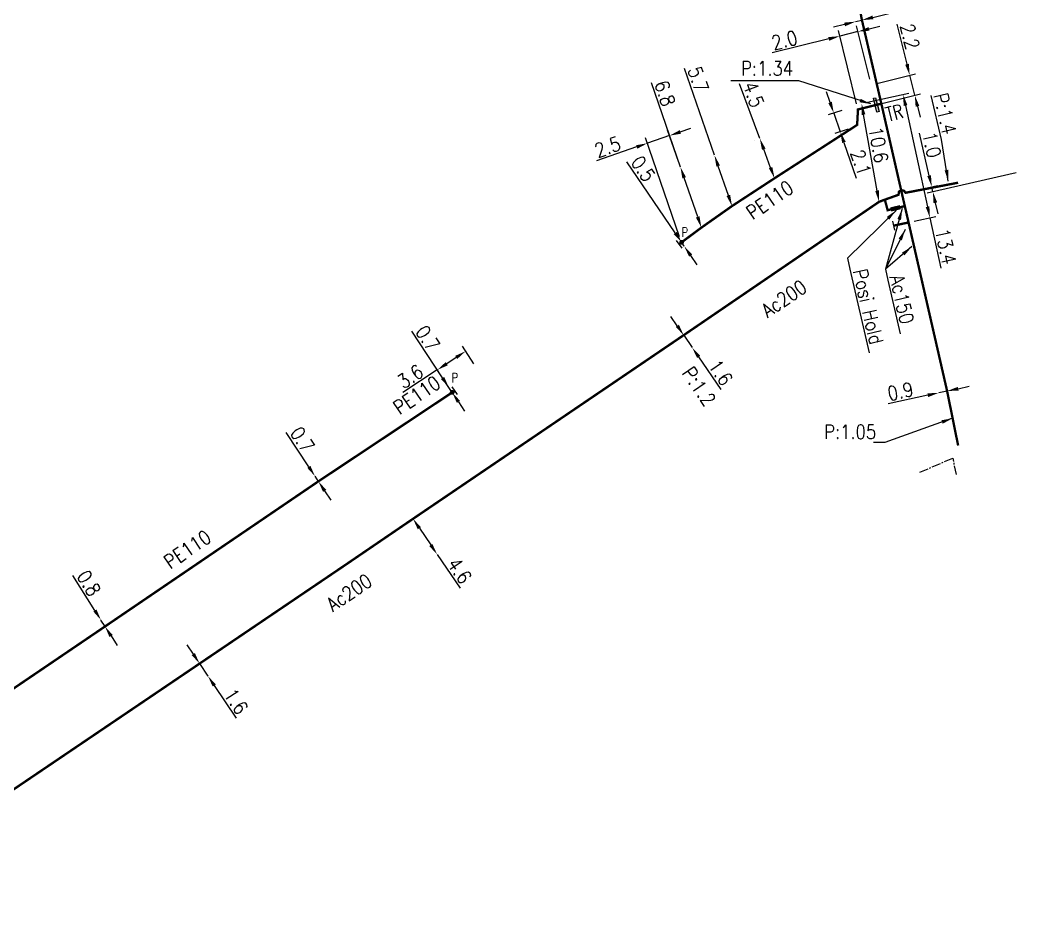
# Model space of a CAD drawing. Header units: millimetres. Extents: x 149999 to 151007, y 125999 to 127005.
# Drawn here: x 150900.4 to 151006.8, y 126668.5 to 126765.1 of the extents above; entities that cross this region are included whole.
import ezdxf
from ezdxf.enums import TextEntityAlignment as Align

# ---------------------------------------------------------------- set-up
doc = ezdxf.new("R2010")
doc.units = ezdxf.units.MM
doc.header["$PDMODE"] = 34
for name, pattern in [('CENTER2', [28.575, 19.05, -3.175, 3.175, -3.175]), ('L_100_AP', [14, 10, -1.5, 1, -1.5]), ('L_100_PE', [14, 10, -1.5, 1, -1.5])]:
    doc.linetypes.add(name, pattern=pattern)
doc.layers.get('0').update_dxf_attribs({"linetype": 'CONTINUOUS'})
doc.layers.get('DEFPOINTS').update_dxf_attribs({"linetype": 'CONTINUOUS'})
for name, color, linetype in [('L_140', 3, 'CONTINUOUS'), ('L_300', 7, 'CONTINUOUS'), ('L_340', 7, 'CONTINUOUS')]:
    doc.layers.add(name, color=color, linetype=linetype)
doc.styles.add('G_ROMANS', font='ROMANS.SHX', dxfattribs={"width": 0.75})
doc.styles.get("Standard").update_dxf_attribs({"font": 'romans.shx', "width": 0.85})
doc.dimstyles.get("Standard").update_dxf_attribs({"dimtxt": 1.5, "dimasz": 1.2, "dimexe": 0.625, "dimexo": 0.625, "dimgap": 0.25, "dimtad": 1, "dimdec": 1, "dimzin": 0, "dimdsep": 46, "dimtxsty": 'Standard', "dimcen": -0.5, "dimadec": 0, "dimazin": 0, "dimtfac": 1, "dimtdec": 1, "dimtmove": 0, "dimatfit": 3, "dimfxl": 0, "dimtolj": 1, "dimtzin": 0, "dimarcsym": 0})

# ---------------------------------------------------------------- blocks, each defined once
blk = doc.blocks.new('L_340_07')
at = {"color": 0, "linetype": 'Continuous', "const_width": 0.25, "flags": 128}
blk.add_lwpolyline([(0, 0), (0.35, 0)], dxfattribs=at)
at = {"color": 0, "linetype": 'Continuous', "flags": 128}
blk.add_lwpolyline([(0.35, -0.5), (0.35, 0.5)], dxfattribs=at)
at = {"color": 0, "linetype": 'Continuous', "width": 0.75, "flags": 3}
for tag, p in [('DEF_LEG', (0.72, -3.47)), ('DEF_COUP', (0.72, -5.97)), ('DEF_TYPE', (0.72, -8.47))]:
    blk.add_attdef(tag, text='', height=1.2, dxfattribs=at).set_placement(p, align=Align.MIDDLE)
blk = doc.blocks.new('L_340_19')
at = {"linetype": 'Continuous'}
blk.add_hatch(color=0, dxfattribs=at).paths.add_polyline_path([(0.12, 0.75), (-0.12, 0.75), (-0.12, -0.75), (0.12, -0.75)])
at = {"color": 0, "linetype": 'Continuous'}
blk.add_lwpolyline([(-0.12, 0.75), (0.12, 0.75), (0.12, -0.75), (-0.12, -0.75)], close=True, dxfattribs=at)
at = {"color": 0, "linetype": 'Continuous', "width": 0.75}
for tag, height, flags, p in [('TR', 1, 8, (0, 1.98)), ('DEF_LEG', 1.2, 3, (0, -5)), ('DEF_COUP', 1.2, 3, (0, -7.5)), ('DEF_TYPE', 1.2, 3, (0, -10))]:
    blk.add_attdef(tag, text='', height=height, dxfattribs=dict(at, flags=flags)).set_placement(p, align=Align.MIDDLE)
blk = doc.blocks.new('L_340_02')
at = {"color": 0, "linetype": 'Continuous'}
blk.add_solid([(-0.75, 0.5), (0.75, 0.5), (-0.75, 0), (0.75, 0)], dxfattribs=at)
at = {"color": 0, "linetype": 'Continuous', "width": 0.75, "flags": 3}
for tag, p in [('DEF_LEG', (0, -4.5)), ('DEF_COUP', (0, -7)), ('DEF_TYPE', (0, -9.5))]:
    blk.add_attdef(tag, text='', height=1.2, dxfattribs=at).set_placement(p, align=Align.MIDDLE)
blk = doc.blocks.new('*D372')
at = {"layer": 'DEFPOINTS', "color": 0, "linetype": 'Continuous', "transparency": 16777216}
for p in [(150978.95, 126752.47), (150980.51, 126748.25), (150980.51, 126748.25)]:
    blk.add_point(p, dxfattribs=at)
at = {"layer": 'L_140', "color": 0, "linetype": 'Continuous', "lineweight": -2, "transparency": 16777216}
for p, q in [((150978.95, 126752.47), (150976.8, 126758.28)), ((150978.37, 126752.25), (150978.37, 126752.25)), ((150980.1, 126749.37), (150979.37, 126751.34)), ((150979.93, 126748.03), (150979.93, 126748.03))]:
    blk.add_line(p, q, dxfattribs=at)
at = {"layer": 'L_140', "color": 0, "linetype": 'Continuous', "transparency": 16777216}
for points in [[(150979.56, 126751.41), (150979.18, 126751.27), (150978.95, 126752.47)], [(150980.28, 126749.44), (150979.91, 126749.31), (150980.51, 126748.25)]]:
    blk.add_solid(points, dxfattribs=at)
at = {"layer": 'L_140', "color": 0, "linetype": 'Continuous', "transparency": 16777216, "insert": (150978.29, 126757.14), "char_height": 1.5, "attachment_point": 5, "rotation": 290.2918}
blk.add_mtext('\\A1;4.5', dxfattribs=at)
blk = doc.blocks.new('*D373')
at = {"layer": 'DEFPOINTS', "color": 0, "linetype": 'Continuous', "transparency": 16777216}
for p in [(150974.14, 126750.69), (150976, 126745.3), (150976, 126745.3)]:
    blk.add_point(p, dxfattribs=at)
at = {"layer": 'L_140', "color": 0, "linetype": 'Continuous', "lineweight": -2, "transparency": 16777216}
for p, q in [((150974.14, 126750.69), (150970.96, 126759.91)), ((150975.61, 126746.43), (150974.53, 126749.55))]:
    blk.add_line(p, q, dxfattribs=at)
at = {"layer": 'L_140', "color": 0, "linetype": 'Continuous', "transparency": 16777216}
for points in [[(150974.72, 126749.62), (150974.34, 126749.49), (150974.14, 126750.69)], [(150975.8, 126746.5), (150975.42, 126746.37), (150976, 126745.3)]]:
    blk.add_solid(points, dxfattribs=at)
at = {"layer": 'L_140', "color": 0, "linetype": 'Continuous', "transparency": 16777216, "insert": (150972.42, 126758.74), "char_height": 1.5, "attachment_point": 5, "rotation": 289.052}
blk.add_mtext('\\A1;5.7', dxfattribs=at)
blk = doc.blocks.new('*D374')
at = {"layer": 'DEFPOINTS', "color": 0, "linetype": 'Continuous', "transparency": 16777216}
for p in [(150970.53, 126749.44), (150972.75, 126743.01), (150972.75, 126743.01)]:
    blk.add_point(p, dxfattribs=at)
at = {"layer": 'L_140', "color": 0, "linetype": 'Continuous', "lineweight": -2, "transparency": 16777216}
for p, q in [((150970.53, 126749.44), (150967.44, 126758.4)), ((150972.36, 126744.15), (150970.92, 126748.31))]:
    blk.add_line(p, q, dxfattribs=at)
at = {"layer": 'L_140', "color": 0, "linetype": 'Continuous', "transparency": 16777216}
for points in [[(150971.11, 126748.37), (150970.73, 126748.24), (150970.53, 126749.44)], [(150972.55, 126744.21), (150972.17, 126744.08), (150972.75, 126743.01)]]:
    blk.add_solid(points, dxfattribs=at)
at = {"layer": 'L_140', "color": 0, "linetype": 'Continuous', "transparency": 16777216, "insert": (150968.89, 126757.26), "char_height": 1.5, "attachment_point": 5, "rotation": 289.052}
blk.add_mtext('\\A1;6.8', dxfattribs=at)
blk = doc.blocks.new('*D375')
at = {"layer": 'DEFPOINTS', "color": 0, "linetype": 'Continuous', "transparency": 16777216}
for p in [(150967.02, 126751.97), (150970.53, 126749.44), (150970.65, 126741.45)]:
    blk.add_point(p, dxfattribs=at)
at = {"layer": 'L_300', "color": 0, "linetype": 'Continuous', "lineweight": -2, "transparency": 16777216}
for p, q in [((150970.33, 126750.03), (150969.17, 126753.37)), ((150970.51, 126753.17), (150971.64, 126753.57)), ((150970.44, 126742.04), (150966.81, 126752.56)), ((150969.38, 126752.78), (150967.02, 126751.97)), ((150965.88, 126751.58), (150961.63, 126750.11))]:
    blk.add_line(p, q, dxfattribs=at)
at = {"layer": 'L_300', "color": 0, "linetype": 'Continuous', "transparency": 16777216}
for points in [[(150970.45, 126753.36), (150970.58, 126752.98), (150969.38, 126752.78)], [(150965.82, 126751.76), (150965.95, 126751.39), (150967.02, 126751.97)]]:
    blk.add_solid(points, dxfattribs=at)
at = {"layer": 'L_300', "color": 0, "linetype": 'Continuous', "transparency": 16777216, "insert": (150962.8, 126751.57), "char_height": 1.5, "attachment_point": 5, "rotation": 19.052}
blk.add_mtext('\\A1;2.5', dxfattribs=at)
blk = doc.blocks.new('*D376')
at = {"layer": 'DEFPOINTS', "color": 0, "linetype": 'Continuous', "transparency": 16777216}
for p in [(150970.65, 126741.45), (150970.65, 126741.45), (150970.93, 126741.04)]:
    blk.add_point(p, dxfattribs=at)
at = {"layer": 'L_300', "color": 0, "linetype": 'Continuous', "lineweight": -2, "transparency": 16777216}
for p, q in [((150969.98, 126742.45), (150964.85, 126750)), ((150970.93, 126741.04), (150970.65, 126741.45)), ((150971.6, 126740.05), (150972.27, 126739.05))]:
    blk.add_line(p, q, dxfattribs=at)
at = {"layer": 'L_300', "color": 0, "linetype": 'Continuous', "transparency": 16777216}
for points in [[(150970.14, 126742.56), (150969.81, 126742.33), (150970.65, 126741.45)], [(150971.77, 126740.16), (150971.44, 126739.93), (150970.93, 126741.04)]]:
    blk.add_solid(points, dxfattribs=at)
at = {"layer": 'L_300', "color": 0, "linetype": 'Continuous', "transparency": 16777216, "insert": (150966.57, 126749.25), "char_height": 1.5, "attachment_point": 5, "rotation": 304.1297}
blk.add_mtext('\\A1;0.5', dxfattribs=at)
blk = doc.blocks.new('*D377')
at = {"layer": 'DEFPOINTS', "color": 0, "linetype": 'Continuous', "transparency": 16777216}
for p in [(150990.78, 126758.18), (150995.4, 126757.06), (150991.31, 126756.04)]:
    blk.add_point(p, dxfattribs=at)
at = {"layer": 'L_340', "color": 0, "linetype": 'Continuous', "lineweight": -2, "transparency": 16777216}
for p, q in [((150994.58, 126760.36), (150993.52, 126764.6)), ((150991.38, 126758.33), (150995.47, 126759.34)), ((150995.4, 126757.06), (150994.86, 126759.19)), ((150991.91, 126756.19), (150996, 126757.21)), ((150995.68, 126755.89), (150995.97, 126754.73))]:
    blk.add_line(p, q, dxfattribs=at)
at = {"layer": 'L_340', "color": 0, "linetype": 'Continuous', "transparency": 16777216}
for points in [[(150994.77, 126760.41), (150994.38, 126760.31), (150994.86, 126759.19)], [(150995.88, 126755.94), (150995.49, 126755.85), (150995.4, 126757.06)]]:
    blk.add_solid(points, dxfattribs=at)
at = {"layer": 'L_340', "color": 0, "linetype": 'Continuous', "transparency": 16777216, "insert": (150994.87, 126763.3), "char_height": 1.5, "attachment_point": 5, "rotation": 283.9594}
blk.add_mtext('\\A1;2.2', dxfattribs=at)
blk = doc.blocks.new('*D378')
at = {"layer": 'DEFPOINTS', "color": 0, "linetype": 'Continuous', "transparency": 16777216}
for p in [(150987.44, 126763.34), (150990.78, 126758.18), (150989.37, 126755.56)]:
    blk.add_point(p, dxfattribs=at)
at = {"layer": 'L_140', "color": 0, "linetype": 'Continuous', "lineweight": -2, "transparency": 16777216}
for p, q in [((150989.22, 126756.17), (150987.29, 126763.94)), ((150989.37, 126763.82), (150987.44, 126763.34)), ((150990.63, 126758.78), (150989.22, 126764.43)), ((150990.54, 126764.11), (150991.7, 126764.4)), ((150986.27, 126763.05), (150980.27, 126761.56))]:
    blk.add_line(p, q, dxfattribs=at)
at = {"layer": 'L_140', "color": 0, "linetype": 'Continuous', "transparency": 16777216}
for points in [[(150990.49, 126764.3), (150990.59, 126763.92), (150989.37, 126763.82)], [(150986.22, 126763.24), (150986.32, 126762.85), (150987.44, 126763.34)]]:
    blk.add_solid(points, dxfattribs=at)
at = {"layer": 'L_140', "color": 0, "linetype": 'Continuous', "transparency": 16777216, "insert": (150981.57, 126762.91), "char_height": 1.5, "attachment_point": 5, "rotation": 13.9594}
blk.add_mtext('\\A1;2.0', dxfattribs=at)
blk = doc.blocks.new('*D379')
at = {"layer": 'DEFPOINTS', "color": 0, "linetype": 'Continuous', "transparency": 16777216}
for p in [(150988.23, 126755.67), (150987.49, 126753.19), (150988.92, 126753.68)]:
    blk.add_point(p, dxfattribs=at)
at = {"layer": 'L_140', "color": 0, "linetype": 'Continuous', "lineweight": -2, "transparency": 16777216}
for p, q in [((150986.41, 126756.31), (150986.02, 126757.44)), ((150987.64, 126755.46), (150986.21, 126754.97)), ((150986.8, 126755.17), (150987.49, 126753.19)), ((150988.33, 126753.48), (150986.9, 126752.99)), ((150987.88, 126752.06), (150989.19, 126748.27))]:
    blk.add_line(p, q, dxfattribs=at)
at = {"layer": 'L_140', "color": 0, "linetype": 'Continuous', "transparency": 16777216}
for points in [[(150986.6, 126756.37), (150986.22, 126756.24), (150986.8, 126755.17)], [(150988.07, 126752.12), (150987.69, 126751.99), (150987.49, 126753.19)]]:
    blk.add_solid(points, dxfattribs=at)
at = {"layer": 'L_140', "color": 0, "linetype": 'Continuous', "transparency": 16777216, "insert": (150989.67, 126749.92), "char_height": 1.5, "attachment_point": 5, "rotation": 289.0223}
blk.add_mtext('\\A1;2.1', dxfattribs=at)
blk = doc.blocks.new('*D186')
at = {"layer": 'DEFPOINTS', "color": 0, "linetype": 'Continuous', "transparency": 16777216}
for p in [(150989.11, 126764.88), (150989.11, 126764.88), (150989.79, 126765.04)]:
    blk.add_point(p, dxfattribs=at)
at = {"layer": 'L_140', "color": 0, "linetype": 'Continuous', "lineweight": -2, "transparency": 16777216}
for p, q in [((150990.96, 126765.33), (150995.2, 126766.39)), ((150989.11, 126764.88), (150989.79, 126765.04)), ((150987.95, 126764.59), (150986.78, 126764.3))]:
    blk.add_line(p, q, dxfattribs=at)
at = {"layer": 'L_140', "color": 0, "linetype": 'Continuous', "transparency": 16777216}
for points in [[(150987.9, 126764.78), (150988, 126764.39), (150989.11, 126764.88)], [(150990.91, 126765.53), (150991, 126765.14), (150989.79, 126765.04)]]:
    blk.add_solid(points, dxfattribs=at)
at = {"layer": 'L_140', "color": 0, "linetype": 'Continuous', "transparency": 16777216, "insert": (150993.42, 126766.98), "char_height": 1.5, "attachment_point": 5, "rotation": 13.9594}
blk.add_mtext('\\A1;0.7', dxfattribs=at)
blk = doc.blocks.new('*D187')
at = {"layer": 'DEFPOINTS', "color": 0, "linetype": 'Continuous', "transparency": 16777216}
for p in [(150970.87, 126731.59), (150971.77, 126730.27), (150971.77, 126730.27)]:
    blk.add_point(p, dxfattribs=at)
at = {"layer": 'L_140', "color": 0, "linetype": 'Continuous', "lineweight": -2, "transparency": 16777216}
for p, q in [((150970.19, 126732.59), (150969.51, 126733.58)), ((150970.87, 126731.59), (150971.77, 126730.27)), ((150972.45, 126729.28), (150974.82, 126725.83))]:
    blk.add_line(p, q, dxfattribs=at)
at = {"layer": 'L_140', "color": 0, "linetype": 'Continuous', "transparency": 16777216}
for points in [[(150970.36, 126732.7), (150970.03, 126732.47), (150970.87, 126731.59)], [(150972.62, 126729.4), (150972.29, 126729.17), (150971.77, 126730.27)]]:
    blk.add_solid(points, dxfattribs=at)
at = {"layer": 'L_140', "color": 0, "linetype": 'Continuous', "transparency": 16777216, "insert": (150974.8, 126727.62), "char_height": 1.5, "attachment_point": 5, "rotation": 304.3796}
blk.add_mtext('\\A1;1.6', dxfattribs=at)
blk = doc.blocks.new('*D188')
at = {"layer": 'DEFPOINTS', "color": 0, "linetype": 'Continuous', "transparency": 16777216}
for p in [(150942.14, 126712.09), (150944.7, 126708.32), (150944.7, 126708.32)]:
    blk.add_point(p, dxfattribs=at)
at = {"layer": 'L_140', "color": 0, "linetype": 'Continuous', "lineweight": -2, "transparency": 16777216}
for p, q in [((150942.82, 126711.1), (150944.03, 126709.32)), ((150944.7, 126708.32), (150947.16, 126704.71))]:
    blk.add_line(p, q, dxfattribs=at)
at = {"layer": 'L_140', "color": 0, "linetype": 'Continuous', "transparency": 16777216}
for points in [[(150942.98, 126711.21), (150942.65, 126710.98), (150942.14, 126712.09)], [(150944.19, 126709.43), (150943.86, 126709.2), (150944.7, 126708.32)]]:
    blk.add_solid(points, dxfattribs=at)
at = {"layer": 'L_140', "color": 0, "linetype": 'Continuous', "transparency": 16777216, "insert": (150947.09, 126706.58), "char_height": 1.5, "attachment_point": 5, "rotation": 304.1945}
blk.add_mtext('\\A1;4.6', dxfattribs=at)
blk = doc.blocks.new('*D189')
at = {"layer": 'DEFPOINTS', "color": 0, "linetype": 'Continuous', "transparency": 16777216}
for p in [(150989.76, 126756.19), (150994.16, 126757.15), (150994.74, 126743.56)]:
    blk.add_point(p, dxfattribs=at)
at = {"layer": 'L_140', "color": 0, "linetype": 'Continuous', "lineweight": -2, "transparency": 16777216}
for p, q in [((150990.37, 126756.32), (150994.77, 126757.28)), ((150994.41, 126755.98), (150996.75, 126745.23)), ((150995.35, 126743.69), (150997.62, 126744.19)), ((150997.01, 126744.05), (150998.17, 126738.72))]:
    blk.add_line(p, q, dxfattribs=at)
at = {"layer": 'L_140', "color": 0, "linetype": 'Continuous', "transparency": 16777216}
for points in [[(150994.61, 126756.02), (150994.22, 126755.93), (150994.16, 126757.15)], [(150996.95, 126745.27), (150996.56, 126745.18), (150997.01, 126744.05)]]:
    blk.add_solid(points, dxfattribs=at)
at = {"layer": 'L_140', "color": 0, "linetype": 'Continuous', "transparency": 16777216, "insert": (150998.69, 126741.01), "char_height": 1.5, "attachment_point": 5, "rotation": 282.2698}
blk.add_mtext('\\A1;13.4', dxfattribs=at)
blk = doc.blocks.new('*D190')
at = {"layer": 'DEFPOINTS', "color": 0, "linetype": 'Continuous', "transparency": 16777216}
for p in [(150947.72, 126729.88), (150948.95, 126728.04), (150946.3, 126725.51)]:
    blk.add_point(p, dxfattribs=at)
at = {"layer": 'L_300', "color": 0, "linetype": 'Continuous', "lineweight": -2, "transparency": 16777216}
for p, q in [((150948.6, 126728.56), (150947.38, 126730.41)), ((150946.72, 126729.22), (150945.72, 126728.56)), ((150944.72, 126727.9), (150941.07, 126725.49)), ((150945.96, 126726.03), (150944.38, 126728.42))]:
    blk.add_line(p, q, dxfattribs=at)
at = {"layer": 'L_300', "color": 0, "linetype": 'Continuous', "transparency": 16777216}
for points in [[(150946.61, 126729.39), (150946.83, 126729.06), (150947.72, 126729.88)], [(150945.61, 126728.73), (150945.83, 126728.39), (150944.72, 126727.9)]]:
    blk.add_solid(points, dxfattribs=at)
at = {"layer": 'L_300', "color": 0, "linetype": 'Continuous', "transparency": 16777216, "insert": (150941.85, 126727.2), "char_height": 1.5, "attachment_point": 5, "rotation": 33.4655}
blk.add_mtext('\\A1;3.6', dxfattribs=at)
blk = doc.blocks.new('*D191')
at = {"layer": 'DEFPOINTS', "color": 0, "linetype": 'Continuous', "transparency": 16777216}
for p in [(150945.94, 126726.05), (150945.94, 126726.05), (150946.3, 126725.51)]:
    blk.add_point(p, dxfattribs=at)
at = {"layer": 'L_300', "color": 0, "linetype": 'Continuous', "lineweight": -2, "transparency": 16777216}
for p, q in [((150945.28, 126727.05), (150942, 126732.02)), ((150946.3, 126725.51), (150945.94, 126726.05)), ((150946.96, 126724.51), (150947.62, 126723.51))]:
    blk.add_line(p, q, dxfattribs=at)
at = {"layer": 'L_300', "color": 0, "linetype": 'Continuous', "transparency": 16777216}
for points in [[(150945.45, 126727.16), (150945.11, 126726.94), (150945.94, 126726.05)], [(150947.13, 126724.62), (150946.8, 126724.4), (150946.3, 126725.51)]]:
    blk.add_solid(points, dxfattribs=at)
at = {"layer": 'L_300', "color": 0, "linetype": 'Continuous', "transparency": 16777216, "insert": (150943.7, 126731.25), "char_height": 1.5, "attachment_point": 5, "rotation": 303.4655}
blk.add_mtext('\\A1;0.7', dxfattribs=at)
blk = doc.blocks.new('*D192')
at = {"layer": 'DEFPOINTS', "color": 0, "linetype": 'Continuous', "transparency": 16777216}
for p in [(150931.74, 126716.61), (150931.74, 126716.61), (150932.1, 126716.07)]:
    blk.add_point(p, dxfattribs=at)
at = {"layer": 'L_140', "color": 0, "linetype": 'Continuous', "lineweight": -2, "transparency": 16777216}
for p, q in [((150931.09, 126717.61), (150928.69, 126721.27)), ((150932.1, 126716.07), (150931.74, 126716.61)), ((150932.76, 126715.06), (150933.42, 126714.06))]:
    blk.add_line(p, q, dxfattribs=at)
at = {"layer": 'L_140', "color": 0, "linetype": 'Continuous', "transparency": 16777216}
for points in [[(150931.25, 126717.72), (150930.92, 126717.5), (150931.74, 126716.61)], [(150932.93, 126715.17), (150932.59, 126714.95), (150932.1, 126716.07)]]:
    blk.add_solid(points, dxfattribs=at)
at = {"layer": 'L_140', "color": 0, "linetype": 'Continuous', "transparency": 16777216, "insert": (150930.39, 126720.49), "char_height": 1.5, "attachment_point": 5, "rotation": 303.2892}
blk.add_mtext('\\A1;0.7', dxfattribs=at)
blk = doc.blocks.new('*D193')
at = {"layer": 'DEFPOINTS', "color": 0, "linetype": 'Continuous', "transparency": 16777216}
for p in [(150997.95, 126725.47), (150997.95, 126725.47), (150998.83, 126725.66)]:
    blk.add_point(p, dxfattribs=at)
at = {"layer": 'L_140', "color": 0, "linetype": 'Continuous', "lineweight": -2, "transparency": 16777216}
for p, q in [((150998.83, 126725.66), (150997.95, 126725.47)), ((151000.01, 126725.91), (151001.18, 126726.16)), ((150996.78, 126725.22), (150992.56, 126724.31))]:
    blk.add_line(p, q, dxfattribs=at)
at = {"layer": 'L_140', "color": 0, "linetype": 'Continuous', "transparency": 16777216}
for points in [[(150996.74, 126725.41), (150996.82, 126725.02), (150997.95, 126725.47)], [(150999.96, 126726.1), (151000.05, 126725.71), (150998.83, 126725.66)]]:
    blk.add_solid(points, dxfattribs=at)
at = {"layer": 'L_140', "color": 0, "linetype": 'Continuous', "transparency": 16777216, "insert": (150993.88, 126725.62), "char_height": 1.5, "attachment_point": 5, "rotation": 12.1179}
blk.add_mtext('\\A1;0.9', dxfattribs=at)
blk = doc.blocks.new('*D194')
at = {"layer": 'DEFPOINTS', "color": 0, "linetype": 'Continuous', "transparency": 16777216}
for p in [(150919.49, 126696.72), (150920.38, 126695.39), (150920.38, 126695.39)]:
    blk.add_point(p, dxfattribs=at)
at = {"layer": 'L_140', "color": 0, "linetype": 'Continuous', "lineweight": -2, "transparency": 16777216}
for p, q in [((150918.83, 126697.72), (150918.16, 126698.72)), ((150919.49, 126696.72), (150920.38, 126695.39)), ((150921.05, 126694.4), (150923.37, 126690.91))]:
    blk.add_line(p, q, dxfattribs=at)
at = {"layer": 'L_140', "color": 0, "linetype": 'Continuous', "transparency": 16777216}
for points in [[(150918.99, 126697.83), (150918.66, 126697.61), (150919.49, 126696.72)], [(150921.21, 126694.51), (150920.88, 126694.28), (150920.38, 126695.39)]]:
    blk.add_solid(points, dxfattribs=at)
at = {"layer": 'L_140', "color": 0, "linetype": 'Continuous', "transparency": 16777216, "insert": (150923.37, 126692.71), "char_height": 1.5, "attachment_point": 5, "rotation": 303.7088}
blk.add_mtext('\\A1;1.6', dxfattribs=at)
blk = doc.blocks.new('*D275')
at = {"layer": 'DEFPOINTS', "color": 0, "linetype": 'Continuous', "transparency": 16777216}
for p in [(150989.76, 126756.19), (150989.76, 126756.19), (150991.61, 126745.75)]:
    blk.add_point(p, dxfattribs=at)
at = {"layer": 'L_140', "color": 0, "linetype": 'Continuous', "lineweight": -2, "transparency": 16777216}
blk.add_line((150991.4, 126746.93), (150989.96, 126755.01), dxfattribs=at)
at = {"layer": 'L_140', "color": 0, "linetype": 'Continuous', "transparency": 16777216}
for points in [[(150990.16, 126755.04), (150989.77, 126754.97), (150989.76, 126756.19)], [(150991.59, 126746.97), (150991.2, 126746.9), (150991.61, 126745.75)]]:
    blk.add_solid(points, dxfattribs=at)
at = {"layer": 'L_140', "color": 0, "linetype": 'Continuous', "transparency": 16777216, "insert": (150991.55, 126751.81), "char_height": 1.5, "attachment_point": 5, "rotation": 280.0522}
blk.add_mtext('\\A1;10.6', dxfattribs=at)
blk = doc.blocks.new('*D276')
at = {"layer": 'DEFPOINTS', "color": 0, "linetype": 'Continuous', "transparency": 16777216}
for p in [(151006.78, 126748.97), (150994.03, 126746.63), (150997.32, 126746.81)]:
    blk.add_point(p, dxfattribs=at)
at = {"layer": 'L_140', "color": 0, "linetype": 'Continuous', "lineweight": -2, "transparency": 16777216}
for p, q in [((150996.93, 126748.52), (150995.9, 126753.04)), ((151006.17, 126748.83), (150996.71, 126746.68)), ((150994.64, 126746.77), (150997.81, 126747.49)), ((150997.32, 126746.81), (150997.2, 126747.35)), ((150997.58, 126745.64), (150997.85, 126744.47))]:
    blk.add_line(p, q, dxfattribs=at)
at = {"layer": 'L_140', "color": 0, "linetype": 'Continuous', "transparency": 16777216}
for points in [[(150997.12, 126748.57), (150996.73, 126748.48), (150997.2, 126747.35)], [(150997.78, 126745.69), (150997.39, 126745.6), (150997.32, 126746.81)]]:
    blk.add_solid(points, dxfattribs=at)
at = {"layer": 'L_140', "color": 0, "linetype": 'Continuous', "transparency": 16777216, "insert": (150997.21, 126751.81), "char_height": 1.5, "attachment_point": 5, "rotation": 282.8204}
blk.add_mtext('\\A1;1.0', dxfattribs=at)
blk = doc.blocks.new('*D296')
at = {"layer": 'DEFPOINTS', "color": 0, "linetype": 'Continuous', "transparency": 16777216}
for p in [(150909.02, 126701.34), (150909.02, 126701.34), (150909.45, 126700.66)]:
    blk.add_point(p, dxfattribs=at)
at = {"layer": 'L_140', "color": 0, "linetype": 'Continuous', "lineweight": -2, "transparency": 16777216}
for p, q in [((150908.38, 126702.36), (150906.05, 126706.06)), ((150909.45, 126700.66), (150909.02, 126701.34)), ((150910.09, 126699.65), (150910.73, 126698.63))]:
    blk.add_line(p, q, dxfattribs=at)
at = {"layer": 'L_140', "color": 0, "linetype": 'Continuous', "transparency": 16777216}
for points in [[(150908.55, 126702.46), (150908.21, 126702.25), (150909.02, 126701.34)], [(150910.26, 126699.76), (150909.92, 126699.54), (150909.45, 126700.66)]]:
    blk.add_solid(points, dxfattribs=at)
at = {"layer": 'L_140', "color": 0, "linetype": 'Continuous', "transparency": 16777216, "insert": (150907.74, 126705.25), "char_height": 1.5, "attachment_point": 5, "rotation": 302.1767}
blk.add_mtext('\\A1;0.8', dxfattribs=at)
blk = doc.blocks.new('L_300_12')
at = {"color": 0, "linetype": 'Continuous', "const_width": 0.248, "flags": 128}
blk.add_lwpolyline([(-0.13, 0, 1), (0.13, 0, 1)], format="xyb", close=True, dxfattribs=at)
at = {"linetype": 'Continuous', "style": 'G_ROMANS', "width": 0.75}
blk.add_attdef('P', text='', height=1, dxfattribs=at).set_placement((0, 1.33), align=Align.MIDDLE_CENTER)
at = {"color": 0, "linetype": 'Continuous', "width": 0.75, "flags": 3}
for tag, p in [('DEF_LEG', (0, -5)), ('DEF_COUP', (0, -7.5)), ('DEF_TYPE', (0, -10))]:
    blk.add_attdef(tag, text='', height=1.2, dxfattribs=at).set_placement(p, align=Align.MIDDLE)

msp = doc.modelspace()

# ---------------------------------------------------------------- linework, layer by layer
at = {"layer": 'L_140', "linetype": 'L_100_AP', "const_width": 0.25}
for points in [[(150986.71, 126779.5), (150986.88, 126778.77), (150988.94, 126769.47), (150989.79, 126765.04), (150991.85, 126756.17), (150994.34, 126745.29), (150994.74, 126743.56), (150998.83, 126725.66), (151000, 126719.87)], [(150894.71, 126679.95), (150919.49, 126696.72), (150919.49, 126696.72), (150934.91, 126707.16), (150942.14, 126712.09), (150970.87, 126731.59), (150991.61, 126745.75), (150992.22, 126745.98), (150993.68, 126746.5), (150993.71, 126746.79), (150993.78, 126746.88), (150994.12, 126746.97), (150994.26, 126746.91), (150994.42, 126746.71), (151000, 126747.78)]]:
    msp.add_lwpolyline(points, dxfattribs=at)
at = {"layer": 'L_140', "linetype": 'L_100_PE', "flags": 128}
msp.add_lwpolyline([(150970.65, 126741.45, 0.25, 0.25, 0), (150972.75, 126743.01, 0.25, 0.25, 0), (150976, 126745.3, 0.25, 0.25, 0), (150980.51, 126748.25, 0.25, 0.25, 0), (150988.92, 126753.68, 0.25, 0.25, 0), (150989.28, 126753.92, 0.25, 0.25, 0), (150989.37, 126755.56, 0.25, 0.25, 0), (150991.31, 126756.04, 0, 0, 0)], format="xyseb", dxfattribs=at)
at = {"layer": 'L_140', "linetype": 'L_100_AP', "flags": 128}
for points in [[(150991.31, 126756.04, 0.25, 0.25, 0), (150991.85, 126756.17, 0, 0, 0)], [(150992.22, 126745.98, 0.25, 0.25, 0), (150992.52, 126744.86, 0.25, 0.25, 0), (150994.34, 126745.29, 0, 0, 0)]]:
    msp.add_lwpolyline(points, format="xyseb", dxfattribs=at)
at = {"layer": 'L_140', "linetype": 'L_100_AP', "const_width": 0.25, "flags": 128}
msp.add_lwpolyline([(150994.74, 126743.56), (150993.49, 126743.29)], dxfattribs=at)
at = {"layer": 'L_140', "linetype": 'L_100_PE'}
msp.add_lwpolyline([(150862.78, 126668.67, 0.25, 0.25, 0), (150866.01, 126671.1, 0.25, 0.25, 0), (150867.95, 126671.99, 0.25, 0.25, 0), (150871.48, 126674.45, 0.25, 0.25, 0), (150884.41, 126683.76, 0.25, 0.25, 0), (150896.38, 126691.79, 0.25, 0.25, 0), (150909.45, 126700.66, 0.25, 0.25, 0), (150932.1, 126716.07, 0.25, 0.25, 0), (150932.1, 126716.07, 0.25, 0.25, 0), (150946.3, 126725.51, 0, 0, 0)], format="xyseb", dxfattribs=at)
at = {"layer": 'L_140', "color": 7, "linetype": 'CENTER2', "ltscale": 0.05, "flags": 128}
for points in [[(150995.94, 126717.04), (150999.46, 126718.54)], [(150999.81, 126716.78), (150999.46, 126718.54)]]:
    msp.add_lwpolyline(points, dxfattribs=at)

# ---------------------------------------------------------------- block references
at = {"layer": 'L_300'}
ref = msp.add_blockref('L_300_12', (150970.65, 126741.45), dxfattribs=dict(at, rotation=36.63913805881764))
ref.add_attrib('P', 'P', dxfattribs={"layer": '0', "linetype": 'Continuous', "height": 1, "style": 'G_ROMANS', "width": 0.75}).set_placement((150970.99, 126742.52), align=Align.MIDDLE_CENTER)
ref = msp.add_blockref('L_300_12', (150946.3, 126725.51), dxfattribs=dict(at, rotation=33.62683553348558))
ref.add_attrib('P', 'P', dxfattribs={"layer": '0', "linetype": 'Continuous', "height": 1, "style": 'G_ROMANS', "width": 0.75}).set_placement((150946.58, 126727.07), align=Align.MIDDLE_CENTER)
at = {"layer": 'L_340'}
ref = msp.add_blockref('L_340_19', (150991.31, 126756.04), dxfattribs=dict(at, rotation=13.95936269939045))
ref.add_attrib('TR', 'TR', dxfattribs={"layer": '0', "color": 0, "linetype": 'Continuous', "height": 1.5, "rotation": 13.9594, "style": 'G_ROMANS', "width": 0.75, "flags": 8}).set_placement((150993.23, 126755.21), align=Align.MIDDLE)
at = {"layer": 'L_340', "xscale": 0.7000000000088136, "yscale": 0.8999999999941792, "zscale": 0.9, "rotation": 13.3456104352751}
msp.add_blockref('L_340_02', (150993.41, 126744.84), dxfattribs=at)
at = {"layer": 'L_340'}
for p, rotation in [((150993.49, 126743.29), 192.4382807275424), ((150970.65, 126741.45), 216.6391380568514), ((150946.3, 126725.51), 33.62683553046612)]:
    msp.add_blockref('L_340_07', p, dxfattribs=dict(at, rotation=rotation))

# ---------------------------------------------------------------- texts
at = {"layer": 'L_140', "linetype": 'Continuous', "width": 0.85}
msp.add_text('PE110', height=1.5, rotation=34.3967, dxfattribs=at).set_placement((150978.17, 126743.78))
at = {"layer": 'L_140', "linetype": 'Continuous', "char_height": 1.5, "attachment_point": 9}
for s, insert in [('\\A1;P:1.34', (150982.48, 126759.17)), ('\\A1;P:1.05', (150991.3, 126720.58))]:
    msp.add_mtext(s, dxfattribs=dict(at, insert=insert))
at = {"layer": 'L_140', "linetype": 'Continuous', "char_height": 1.5}
for s, insert, attachment_point, rotation in [('\\A1;P:1.4', (150997.38, 126757.09), 7, 282.9644), ('Ac200', (150984.11, 126736.33), 9, 34.0524), ('Ac150', (150993.89, 126732.67), 9, 282.8738), ('\\A1;P:1.2', (150970.63, 126727.55), 7, 304.3796), ('PE110', (150945.23, 126726.14), 9, 34.0524), ('PE110', (150920.88, 126709.76), 9, 33.9964), ('Ac200', (150937.96, 126705.12), 9, 34.0524)]:
    msp.add_mtext(s, dxfattribs=dict(at, insert=insert, attachment_point=attachment_point, rotation=rotation))
at = {"layer": 'L_340', "linetype": 'Continuous', "insert": (150988.82, 126738.41), "char_height": 1.5, "attachment_point": 7, "rotation": 282.9419}
msp.add_mtext('Posi Hold', dxfattribs=at)

# ---------------------------------------------------------------- dimensions: what is measured, and where the dimension line sits
at = {"layer": 'L_140', "linetype": 'Continuous'}
for base, p1, p2, angle, picture, middle in [((150989.11, 126764.88), (150989.79, 126765.04), (150989.11, 126764.88), 13.9594, '*D186', (150993.66, 126766.01)), ((150987.44, 126763.34), (150990.78, 126758.18), (150989.37, 126755.56), 13.9594, '*D378', (150981.81, 126761.94)), ((150976, 126745.3), (150974.14, 126750.69), (150976, 126745.3), 289.052, '*D373', (150971.47, 126758.41)), ((150972.75, 126743.01), (150970.53, 126749.44), (150972.75, 126743.01), 289.052, '*D374', (150967.94, 126756.93)), ((150980.51, 126748.25), (150978.95, 126752.47), (150980.51, 126748.25), 290.2918, '*D372', (150977.35, 126756.79)), ((150987.49, 126753.19), (150988.23, 126755.67), (150988.92, 126753.68), 109.0223, '*D379', (150988.73, 126749.59)), ((150994.16, 126757.15), (150994.74, 126743.56), (150989.76, 126756.19), 282.2698, '*D189', (150997.72, 126740.8)), ((150989.76, 126756.19), (150991.61, 126745.75), (150989.76, 126756.19), 280.0522, '*D275', (150990.56, 126751.63)), ((150971.77, 126730.27), (150970.87, 126731.59), (150971.77, 126730.27), 124.3796, '*D187', (150973.97, 126727.06)), ((150997.95, 126725.47), (150998.83, 126725.66), (150997.95, 126725.47), 12.1179, '*D193', (150994.09, 126724.64)), ((150931.7439, 126716.6093), (150932.1006624, 126716.0659579), (150931.7439, 126716.6093), 303.2891943, '*D192', (150929.5562802, 126719.941002)), ((150944.7, 126708.32), (150942.14, 126712.09), (150944.7, 126708.32), 124.1945, '*D188', (150946.27, 126706.02)), ((150909.02, 126701.34), (150909.45, 126700.66), (150909.02, 126701.34), 302.1767, '*D296', (150906.9, 126704.72)), ((150920.38, 126695.39), (150919.49, 126696.72), (150920.38, 126695.39), 123.7088, '*D194', (150922.54, 126692.15))]:
    dim = msp.add_linear_dim(base=base, p1=p1, p2=p2, angle=angle, dimstyle='Standard', dxfattribs=at)
    dim.commit()
    dim.dimension.update_dxf_attribs({"geometry": picture, "text_midpoint": middle, "dimtype": 160})
dim = msp.add_linear_dim(base=(150997.32, 126746.81), p1=(150994.03, 126746.63), p2=(151006.78, 126748.97), angle=102.8204, text='1.0', dimstyle='Standard', dxfattribs=at)
dim.commit()
dim.dimension.update_dxf_attribs({"geometry": '*D276', "text_midpoint": (150996.23, 126751.59), "dimtype": 160})
at = {"layer": 'L_300', "linetype": 'Continuous'}
for base, p1, p2, angle, picture, middle in [((150967.02, 126751.97), (150970.53, 126749.44), (150970.65, 126741.45), 199.052, '*D375', (150963.12, 126750.62)), ((150970.65, 126741.45), (150970.93, 126741.04), (150970.65, 126741.45), 304.1297, '*D376', (150965.74, 126748.69)), ((150945.94, 126726.05), (150946.3, 126725.51), (150945.94, 126726.05), 303.4655, '*D191', (150942.87, 126730.7)), ((150947.72, 126729.88), (150946.3, 126725.51), (150948.95, 126728.04), 213.4655, '*D190', (150942.4, 126726.36))]:
    dim = msp.add_linear_dim(base=base, p1=p1, p2=p2, angle=angle, dimstyle='Standard', dxfattribs=at)
    dim.commit()
    dim.dimension.update_dxf_attribs({"geometry": picture, "text_midpoint": middle, "dimtype": 160})
at = {"layer": 'L_340', "linetype": 'Continuous'}
dim = msp.add_linear_dim(base=(150995.4, 126757.06), p1=(150990.78, 126758.18), p2=(150991.31, 126756.04), angle=283.9594, dimstyle='Standard', dxfattribs=at)
dim.commit()
dim.dimension.update_dxf_attribs({"geometry": '*D377', "text_midpoint": (150993.9, 126763.06), "dimtype": 160})

# ---------------------------------------------------------------- leaders
at = {"layer": 'L_140', "linetype": 'Continuous', "annotation_type": 0, "has_hookline": 1, "hookline_direction": 1, "text_width": 5.77}
msp.add_leader([(150990.74, 126756.14), (150983.08, 126758.59), (150981.88, 126758.59)], dimstyle='Standard', override={"dimgap": 0.25, "dimtad": 1}, dxfattribs=at)
at = {"layer": 'L_140', "linetype": 'Continuous', "annotation_type": 0, "has_hookline": 1}
for points, hookline_direction, text_width, horizontal_direction in [([(150998.96, 126747.94), (150998.22, 126752.35)], 1, 4.55, (0.224345, -0.97451, 0)), ([(150994.39, 126742.82), (150992.28, 126738.61), (150992.55, 126737.44)], 0, 5.59, (0.222804, -0.974863, 0))]:
    msp.add_leader(points, dimstyle='Standard', dxfattribs=dict(at, hookline_direction=hookline_direction, text_width=text_width, horizontal_direction=horizontal_direction))
at = {"layer": 'L_140', "linetype": 'Continuous'}
for points in [[(150994.07, 126745.03), (150992.28, 126738.61)], [(150995.09, 126740.99), (150992.28, 126738.61)], [(150999.42, 126722.77), (150992.21, 126720.21), (150991.01, 126720.21)]]:
    msp.add_leader(points, dimstyle='Standard', dxfattribs=at)
at = {"layer": 'L_340', "linetype": 'Continuous', "annotation_type": 0, "has_hookline": 1, "hookline_direction": 0, "text_width": 8.86, "horizontal_direction": (0.223963, -0.974598, 0)}
msp.add_leader([(150993.41, 126744.84), (150988.25, 126739.76), (150988.52, 126738.59)], dimstyle='Standard', dxfattribs=at)

doc.saveas('drawing.dxf')
